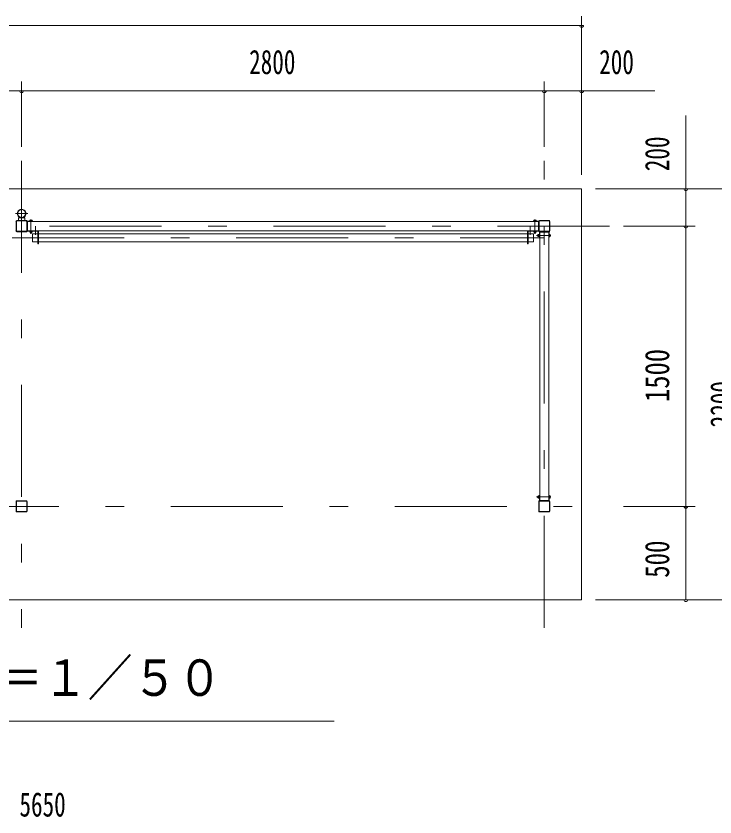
# Model space of a CAD drawing. Units: millimetres, scale not verified. Extents: x -22148 to 22152, y -10500 to 10500.
# Drawn here: x -1177 to 2568, y -4293 to -5 of the extents above; entities that cross this region are included whole.
import ezdxf
from ezdxf.enums import TextEntityAlignment as Align

# ---------------------------------------------------------------- set-up
doc = ezdxf.new("R2010")
doc.units = ezdxf.units.MM
doc.header["$LTSCALE"] = 50
doc.linetypes.add('USER3', pattern=[24, 12, -5, 2, -5])
for name, color, linetype, lineweight in [('0-2_1-0BOLD', 7, 'Continuous', 18), ('0-3_1-2CENTER', 3, 'USER3', 18), ('0-5_1-5DIM', 3, 'Continuous', 18)]:
    doc.layers.add(name, color=color, linetype=linetype, lineweight=lineweight)
doc.styles.add('ＭＳ ゴシック', font='')
doc.styles.get('ＭＳ ゴシック').set_extended_font_data('MS Gothic')

msp = doc.modelspace()

# ---------------------------------------------------------------- linework, layer by layer
at = {"layer": '0-2_1-0BOLD'}
for p, q in [((-1176.57, -1104.92), (-1176.57, -1155.73)), ((-1176.57, -1155.72), (-1176.57, -1104.92)), ((-1174.27, -1104.92), (-1174.27, -1155.73)), ((-1171.97, -1100.32), (-1121.16, -1100.32)), ((-1121.17, -1102.62), (-1171.97, -1102.62)), ((-1160.07, -1085.32), (-1160.07, -1082.06)), ((-1133.07, -1082.06), (-1133.07, -1085.32)), ((-1118.87, -1155.73), (-1118.87, -1104.92)), ((-1116.57, -1104.92), (-1116.57, -1155.72)), ((-1116.56, -1155.73), (-1116.56, -1104.92)), ((-1114.97, -1103.82), (-1088.17, -1103.82)), ((-1088.17, -1105.42), (-1114.97, -1105.42)), ((-1099.45, -1098.73), (-1099.45, -1102.22)), ((-1093.68, -1102.22), (-1093.68, -1098.73)), ((-1088.17, -1105.42), (-1088.17, -1105.82)), ((-1086.57, -1105.82), (-1086.57, -1105.42)), ((1593.43, -1105.82), (1593.43, -1105.42)), ((1595.03, -1103.82), (1621.83, -1103.82)), ((1600.54, -1098.73), (1600.54, -1102.22)), ((1606.32, -1102.22), (1606.32, -1098.73)), ((1623.43, -1155.72), (1623.43, -1104.92)), ((1625.73, -1104.92), (1625.73, -1155.73)), ((1678.84, -1102.62), (1628.03, -1102.62)), ((1628.04, -1100.32), (1678.84, -1100.32)), ((1681.14, -1155.73), (1681.14, -1104.92)), ((1683.44, -1104.92), (1683.44, -1155.73)), ((-1088.17, -1156.82), (-1114.97, -1156.82)), ((-1098.07, -1156.83), (-1096.57, -1158.33)), ((-1095.07, -1158.33), (-1096.57, -1156.83)), ((-1086.57, -1154.82), (-1086.57, -1155.22)), ((1593.43, -1154.82), (1593.43, -1155.22)), ((1595.03, -1156.82), (1621.83, -1156.82)), ((1603.43, -1156.83), (1601.93, -1158.33)), ((1603.43, -1158.33), (1604.93, -1156.83)), ((1609.53, -1156.83), (1609.53, -1158.33)), ((-1171.97, -1158.03), (-1121.17, -1158.03)), ((-1121.16, -1160.33), (-1171.97, -1160.33)), ((-1099.45, -1158.33), (-1099.45, -1162.82)), ((-1093.68, -1162.82), (-1093.68, -1158.33)), ((-1093.57, -1166.23), (-1093.57, -1163.33)), ((-1056.56, -1171.42), (1563.43, -1171.42)), ((1566.63, -1171.42), (1595.48, -1171.42)), ((1600.43, -1163.33), (1600.43, -1166.23)), ((1600.54, -1158.33), (1600.54, -1162.82)), ((1606.32, -1162.82), (1606.32, -1158.33)), ((1606.43, -1166.23), (1606.43, -1163.33)), ((1620.43, -1177.33), (1617.53, -1177.33)), ((1620.43, -1183.33), (1617.53, -1183.33)), ((1620.94, -1177.44), (1625.43, -1177.44)), ((1625.43, -1183.21), (1620.94, -1183.21)), ((1625.43, -1180.33), (1626.93, -1178.83)), ((1626.93, -1180.33), (1625.43, -1181.83)), ((1625.43, -1186.43), (1626.93, -1186.43)), ((1626.93, -1188.73), (1626.93, -1161.93)), ((1628.03, -1158.03), (1678.84, -1158.03)), ((1678.84, -1160.33), (1628.04, -1160.33)), ((1628.93, -1190.33), (1628.53, -1190.33)), ((1677.93, -1190.33), (1678.33, -1190.33)), ((1679.93, -1188.73), (1679.93, -1161.93)), ((1681.53, -1177.44), (1685.03, -1177.44)), ((1685.03, -1183.21), (1681.53, -1183.21)), ((1563.43, -1214.12), (-1056.56, -1214.12)), ((1626.93, -2598.72), (1626.93, -2571.92)), ((1628.53, -2570.32), (1628.93, -2570.32)), ((1628.93, -2571.92), (1628.53, -2571.92)), ((1677.93, -2570.32), (1678.33, -2570.32)), ((1679.93, -2571.92), (1679.93, -2598.72)), ((-1176.57, -2604.92), (-1176.57, -2655.73)), ((-1176.56, -2655.73), (-1176.56, -2604.92)), ((-1174.27, -2604.92), (-1174.27, -2655.73)), ((-1171.97, -2600.32), (-1121.16, -2600.32)), ((-1121.17, -2602.62), (-1171.97, -2602.62)), ((-1118.87, -2655.73), (-1118.87, -2604.92)), ((-1116.57, -2604.92), (-1116.57, -2655.73)), ((-1116.56, -2655.73), (-1116.56, -2604.92)), ((1617.53, -2577.32), (1620.43, -2577.32)), ((1620.43, -2583.32), (1617.53, -2583.32)), ((1620.94, -2577.44), (1625.43, -2577.44)), ((1625.43, -2583.21), (1620.94, -2583.21)), ((1623.44, -2655.73), (1623.44, -2604.92)), ((1625.43, -2578.82), (1626.93, -2580.32)), ((1626.93, -2581.82), (1625.43, -2580.32)), ((1625.43, -2586.42), (1626.93, -2586.42)), ((1625.73, -2604.92), (1625.73, -2655.73)), ((1628.03, -2602.62), (1678.84, -2602.62)), ((1678.84, -2600.32), (1628.04, -2600.32)), ((1681.53, -2586.57), (1679.93, -2586.57)), ((1681.14, -2604.92), (1681.14, -2655.73)), ((1685.03, -2577.44), (1681.53, -2577.44)), ((1681.53, -2583.21), (1685.03, -2583.21)), ((1683.44, -2655.73), (1683.44, -2604.92)), ((-1171.97, -2658.03), (-1121.17, -2658.03)), ((1628.03, -2658.03), (1678.84, -2658.03)), ((-1121.16, -2660.33), (-1171.97, -2660.33)), ((1678.84, -2660.33), (1628.04, -2660.33))]:
    msp.add_line(p, q, dxfattribs=at)
for points in [[(1853.43, -930.32), (-3796.57, -930.32), (-3796.57, -3130.32), (1853.43, -3130.32)], [(1621.43, -1154.82), (1621.43, -1105.82), (-1114.57, -1105.82), (-1114.57, -1154.82)], [(1605.43, -1167.23), (1606.43, -1166.23), (1600.43, -1166.23), (1601.43, -1167.23)], [(1617.53, -1183.33), (1616.53, -1182.33), (1616.53, -1178.33), (1617.53, -1177.33)], [(1677.93, -1162.33), (1677.93, -2598.32), (1628.93, -2598.32), (1628.93, -1162.33)], [(1616.53, -2578.32), (1616.53, -2582.32), (1617.53, -2583.32), (1617.53, -2577.32)]]:
    msp.add_lwpolyline(points, close=True, dxfattribs=at)
for points in [[(-1129.07, -1100.32), (-1129.07, -1085.32), (-1164.07, -1085.32), (-1164.07, -1100.32)], [(-1114.97, -1105.42), (-1114.97, -1155.23), (-1088.17, -1155.23), (-1088.17, -1154.82)], [(-1090.32, -1103.83), (-1090.32, -1102.22), (-1102.82, -1102.22), (-1102.82, -1103.83)], [(-1102.34, -1102.22), (-1102.34, -1098.73), (-1101.47, -1098.22), (-1091.67, -1098.22), (-1090.79, -1098.73), (-1090.79, -1102.22)], [(1621.83, -1105.42), (1621.83, -1155.23), (1595.03, -1155.23), (1595.03, -1154.82)], [(1621.83, -1105.42), (1595.03, -1105.42), (1595.03, -1105.82)], [(1609.68, -1103.83), (1609.68, -1102.22), (1597.18, -1102.22), (1597.18, -1103.83)], [(1597.66, -1102.22), (1597.66, -1098.73), (1598.53, -1098.22), (1608.33, -1098.22), (1609.2, -1098.73), (1609.2, -1102.22)], [(-1102.67, -1156.83), (-1102.67, -1158.33), (-1090.47, -1158.33), (-1090.47, -1156.83)], [(-1083.37, -1156.82), (-1059.77, -1156.82), (-1059.77, -1224.63), (-1056.56, -1224.63), (-1056.56, -1156.82)], [(1590.23, -1156.82), (1566.63, -1156.82), (1566.63, -1224.63), (1563.43, -1224.63), (1563.43, -1156.82)], [(1609.53, -1158.33), (1597.33, -1158.33), (1597.33, -1156.83)], [(-1090.79, -1158.33), (-1090.79, -1162.82), (-1091.67, -1163.33), (-1101.47, -1163.33), (-1102.34, -1162.82), (-1102.34, -1158.33)], [(-1099.57, -1163.33), (-1099.57, -1166.23), (-1093.57, -1166.23), (-1094.57, -1167.23), (-1098.57, -1167.23), (-1099.57, -1166.23)], [(-1059.76, -1214.12), (-1088.61, -1214.12), (-1088.61, -1171.42), (-1059.76, -1171.42)], [(1595.48, -1171.42), (1595.48, -1214.12), (1566.63, -1214.12)], [(1597.66, -1158.33), (1597.66, -1162.82), (1598.53, -1163.33)], [(1598.53, -1163.33), (1608.33, -1163.33), (1609.2, -1162.82), (1609.2, -1158.33)], [(1625.43, -1174.55), (1620.94, -1174.55), (1620.43, -1175.43), (1620.43, -1185.23)], [(1620.43, -1185.23), (1620.94, -1186.1), (1625.43, -1186.1)], [(1625.43, -1186.43), (1625.43, -1174.23), (1626.93, -1174.23)], [(1628.53, -1161.93), (1678.33, -1161.93), (1678.33, -1188.73), (1677.93, -1188.73)], [(1628.53, -1161.93), (1628.53, -1188.73), (1628.93, -1188.73)], [(1679.93, -1174.08), (1681.53, -1174.08), (1681.53, -1186.58), (1679.93, -1186.58)], [(1681.53, -1186.1), (1685.03, -1186.1), (1685.53, -1185.23), (1685.53, -1175.43), (1685.03, -1174.55), (1681.53, -1174.55)], [(1628.53, -2571.92), (1628.53, -2598.72), (1678.33, -2598.72), (1678.33, -2571.92), (1677.93, -2571.92)], [(1625.43, -2574.55), (1620.94, -2574.55), (1620.43, -2575.42), (1620.43, -2585.22)], [(1620.43, -2585.22), (1620.94, -2586.1), (1625.43, -2586.1)], [(1625.43, -2586.42), (1625.43, -2574.22), (1626.93, -2574.22)], [(1681.53, -2586.57), (1681.53, -2574.07), (1679.93, -2574.07)], [(1681.53, -2574.55), (1685.03, -2574.55), (1685.53, -2575.42), (1685.53, -2585.22), (1685.03, -2586.1), (1681.53, -2586.1)]]:
    msp.add_lwpolyline(points, dxfattribs=at)
msp.add_circle((-1146.57, -1062.82), 21, dxfattribs=at)
for centre, radius, start, end in [((-1146.57, -1062.82), 23.5, 305.06166, 234.93834), ((-1178.17, -1105.42), 1.6, 0, 90), ((-1171.97, -1104.92), 4.6, 90, 180), ((-1171.96, -1104.92), 4.6, 90, 180), ((-1171.97, -1104.92), 2.3, 90, 180), ((-1121.17, -1104.92), 4.6, 0, 90), ((-1121.17, -1104.92), 2.3, 0, 90), ((-1121.16, -1104.92), 4.6, 0, 90), ((-1114.97, -1105.42), 1.6, 90, 180), ((-1100.9, -1100.54), 2.32, 51.45377, 90), ((-1096.57, -1106.74), 8.51, 70.16867, 109.82912), ((-1092.24, -1100.54), 2.32, 90, 128.53143), ((-1088.17, -1105.42), 1.6, 0, 90), ((1595.03, -1105.42), 1.6, 90, 180), ((1599.1, -1100.54), 2.32, 51.46857, 90), ((1603.43, -1106.74), 8.51, 70.17088, 109.83133), ((1607.76, -1100.54), 2.32, 90, 128.54623), ((1621.83, -1105.42), 1.6, 0, 90), ((1628.04, -1104.92), 4.6, 90, 180), ((1628.03, -1104.92), 2.3, 90, 180), ((1678.84, -1104.92), 4.6, 0, 90), ((1678.84, -1104.92), 2.3, 0, 90), ((-1178.17, -1155.23), 1.6, 270, 0), ((-1171.97, -1155.73), 4.6, 180, 270), ((-1171.96, -1155.73), 4.6, 180, 270), ((-1171.97, -1155.73), 2.3, 180, 270), ((-1121.17, -1155.73), 2.3, 270, 0), ((-1121.17, -1155.73), 4.6, 270, 0), ((-1121.16, -1155.73), 4.6, 270, 0), ((-1114.97, -1155.23), 1.6, 180, 270), ((-1088.17, -1155.22), 1.6, 270, 0), ((-1083.37, -1153.62), 3.2, 202.02827, 270), ((-1059.77, -1156.82), 3.2, 0, 38.68428), ((1566.63, -1156.82), 3.2, 141.31572, 180), ((1590.23, -1153.62), 3.2, 270, 337.97173), ((1595.03, -1155.22), 1.6, 180, 270), ((1621.83, -1155.23), 1.6, 270, 0), ((1628.04, -1155.73), 4.6, 180, 270), ((1628.03, -1155.73), 2.3, 180, 270), ((1678.84, -1155.73), 2.3, 270, 0), ((1678.84, -1155.73), 4.6, 270, 0), ((-1100.9, -1161.01), 2.32, 270, 308.54623), ((-1096.57, -1154.82), 8.51, 250.17088, 289.83133), ((-1092.24, -1161.01), 2.32, 231.46857, 270), ((1599.1, -1161.01), 2.32, 270, 308.53143), ((1603.43, -1154.82), 8.51, 250.16867, 289.82912), ((1607.76, -1161.01), 2.32, 231.45377, 270), ((1622.75, -1176), 2.32, 180, 218.54623), ((1628.94, -1180.33), 8.51, 160.17088, 199.83133), ((1622.75, -1184.66), 2.32, 141.46857, 180), ((1628.53, -1161.93), 1.6, 90, 180), ((1628.53, -1188.73), 1.6, 180, 270), ((1678.33, -1161.93), 1.6, 0, 90), ((1678.33, -1188.73), 1.6, 270, 0), ((1683.21, -1184.66), 2.32, 0, 38.53143), ((1683.22, -1176), 2.32, 321.45377, 0), ((1677.02, -1180.33), 8.51, 340.16867, 19.82912), ((1628.53, -2571.92), 1.6, 90, 180), ((1678.33, -2571.92), 1.6, 0, 90), ((-1171.97, -2604.92), 4.6, 90, 180), ((-1171.96, -2604.92), 4.6, 90, 180), ((-1171.97, -2604.92), 2.3, 90, 180), ((-1121.17, -2604.92), 4.6, 0, 90), ((-1121.17, -2604.92), 2.3, 0, 90), ((-1121.16, -2604.92), 4.6, 0, 90), ((1622.75, -2575.99), 2.32, 180, 218.53143), ((1628.94, -2580.32), 8.51, 160.16867, 199.82912), ((1622.75, -2584.65), 2.32, 141.45377, 180), ((1628.04, -2604.92), 4.6, 90, 180), ((1628.03, -2604.92), 2.3, 90, 180), ((1628.53, -2598.72), 1.6, 180, 270), ((1678.33, -2598.72), 1.6, 270, 0), ((1678.84, -2604.92), 4.6, 0, 90), ((1678.84, -2604.92), 2.3, 0, 90), ((1683.21, -2575.99), 2.32, 321.46857, 360), ((1677.02, -2580.32), 8.51, 340.17088, 19.83133), ((1683.22, -2584.65), 2.32, 0, 38.54623), ((-1171.97, -2655.73), 4.6, 180, 270), ((-1171.96, -2655.73), 4.6, 180, 270), ((-1171.97, -2655.73), 2.3, 180, 270), ((-1121.17, -2655.73), 2.3, 270, 0), ((-1121.17, -2655.73), 4.6, 270, 0), ((-1121.16, -2655.73), 4.6, 270, 0), ((1628.04, -2655.73), 4.6, 180, 270), ((1628.03, -2655.73), 2.3, 180, 270), ((1678.84, -2655.73), 2.3, 270, 0), ((1678.84, -2655.73), 4.6, 270, 0)]:
    msp.add_arc(centre, radius, start, end, dxfattribs=at)
at = {"layer": '0-3_1-2CENTER'}
for p, q in [((-1146.57, -780.32), (-1146.57, -3280.32)), ((1653.43, -3280.32), (1653.43, -780.32)), ((-1113.07, -1062.82), (-1180.07, -1062.82)), ((-1096.57, -1171.39), (-1096.57, -1094.54)), ((1603.43, -1171.39), (1603.43, -1094.54)), ((2003.43, -1130.32), (-3946.57, -1130.32)), ((-1071.56, -1129.62), (-1071.56, -1176.42)), ((1578.43, -1129.62), (1578.43, -1176.42)), ((-3596.57, -1192.77), (1653.43, -1192.77)), ((1689.21, -1180.33), (1612.36, -1180.33)), ((1689.21, -2580.32), (1612.36, -2580.32)), ((-3946.57, -2630.32), (2003.43, -2630.32))]:
    msp.add_line(p, q, dxfattribs=at)
at = {"layer": '0-5_1-5DIM'}
for p, q in [((1853.43, -5.32), (1853.43, -855.32)), ((1853.43, -55.32), (-3796.57, -55.32)), ((1863.43, -55.32), (1843.43, -55.32)), ((-1146.57, -705.32), (-1146.57, -355.32)), ((1653.43, -705.32), (1653.43, -355.32)), ((2245.93, -405.32), (-4189.07, -405.32)), ((-1136.57, -405.32), (-1156.57, -405.32)), ((1663.43, -405.32), (1643.43, -405.32)), ((1863.43, -405.32), (1843.43, -405.32)), ((2411.43, -3130.32), (2411.43, -537.82)), ((1928.43, -930.32), (2811.43, -930.32)), ((2421.43, -930.32), (2401.43, -930.32)), ((2078.43, -1130.32), (2461.43, -1130.32)), ((2421.43, -1130.32), (2401.43, -1130.32)), ((2078.43, -2630.32), (2461.43, -2630.32)), ((2421.43, -2630.32), (2401.43, -2630.32)), ((2811.43, -3130.32), (1928.43, -3130.32)), ((2421.43, -3130.32), (2401.43, -3130.32)), ((528.44, -3780.32), (-2471.56, -3780.32))]:
    msp.add_line(p, q, dxfattribs=at)
for centre in [(1853.43, -55.32), (-1146.57, -405.32), (1653.43, -405.32), (1853.43, -405.32), (2411.43, -930.32), (2411.43, -1130.32), (2411.43, -2630.32), (2411.43, -3130.32)]:
    msp.add_arc(centre, 10, 180, 0, dxfattribs=at)

# ---------------------------------------------------------------- texts
at = {"layer": '0-5_1-5DIM', "color": 7, "style": 'ＭＳ ゴシック'}
for s, height, width, p in [('2800', 130.2, 0.7, (72.16, -355.32)), ('200', 130.2, 0.7, (1947.42, -355.32)), ('平面図\u3000Ｓ＝１／５０', 195.4, 0.9, (-2471.56, -3703.68)), ('5650', 130.2, 0.7, (-1158.2, -4330.33))]:
    msp.add_text(s, height=height, dxfattribs=dict(at, width=width)).set_placement(p, align=Align.BOTTOM_LEFT)
for s, width, p in [('200', 0.7, (2361.43, -836.34)), ('1500', 0.8, (2361.43, -2071.31)), ('2200', 0.7, (2711.43, -2207.74)), ('500', 0.75, (2361.43, -3012.77))]:
    msp.add_text(s, height=130.2, rotation=90, dxfattribs=dict(at, width=width)).set_placement(p, align=Align.BOTTOM_LEFT)

doc.saveas('drawing.dxf')
